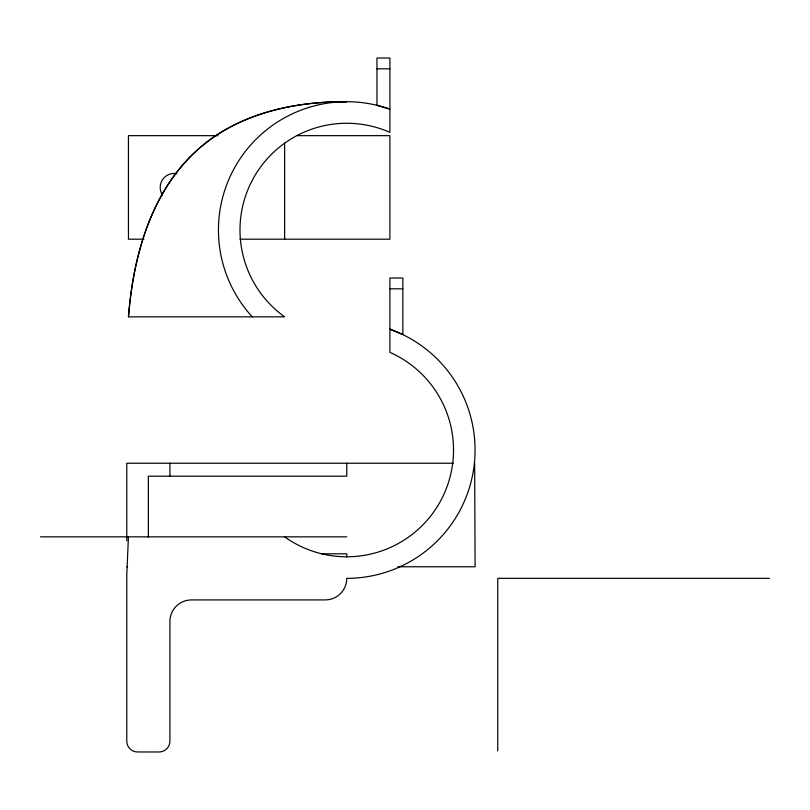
<?xml version="1.0" encoding="UTF-8"?>
<svg xmlns="http://www.w3.org/2000/svg" width="810" height="810" viewBox="0 0 810 810"><rect width="100%" height="100%" fill="white"/><g stroke="black" fill="none" stroke-linecap="round" stroke-linejoin="round"><path stroke-width="1.21" d="M128.446 536.838L126.795 574.361L126.775 741.19A10.783 10.783 0 0 0 137.558 751.974L159.124 751.974A10.783 10.783 0 0 0 169.908 741.19L169.908 621.493A21.566 21.566 0 0 1 191.474 599.916L325.195 599.916A21.566 21.566 0 0 0 346.771 578.35A128.334 128.334 0 0 0 389.904 329.164L402.843 334.591L402.843 278.022L389.904 278.022L389.904 352.36A106.758 106.758 0 0 1 439.486 502.939A106.758 106.758 0 0 1 284.624 536.838M128.446 316.842L129.681 303.902C135.908 245.44 155.682 184.032 202.571 145.496C242.524 112.347 295.984 101.402 346.771 101.695C291.266 101.301 232.318 115.081 191.778 155.236C149.263 197.61 133.275 258.673 128.446 316.842L284.624 316.842A106.758 106.758 0 0 1 389.904 132.374L389.904 58.026L376.964 58.026L376.964 105.3L389.904 109.168A128.334 128.334 0 0 0 252.254 316.842M376.964 68.809L389.904 68.809M217.951 135.665L128.446 135.665L128.446 239.193L143.917 239.193M297.25 135.665L389.904 135.665L389.904 239.193L239.962 239.193M389.904 288.805L402.843 288.805M453.448 463.229L126.775 463.229L126.775 540.878M474.65 463.229L475.095 566.757L397.872 566.757M40.5 536.838L346.771 536.838M321.499 553.817L346.771 553.817L346.771 557.057M126.775 566.757L127.524 566.757M769.5 578.35L497.745 578.35L497.745 750.9M346.771 463.229L346.771 476.179L148.341 476.179L148.341 537.354M284.624 143.066L284.624 239.193M169.908 463.229L169.908 476.179M162.425 195.018A14.023 14.023 0 0 1 176.904 173.674"/></g></svg>
